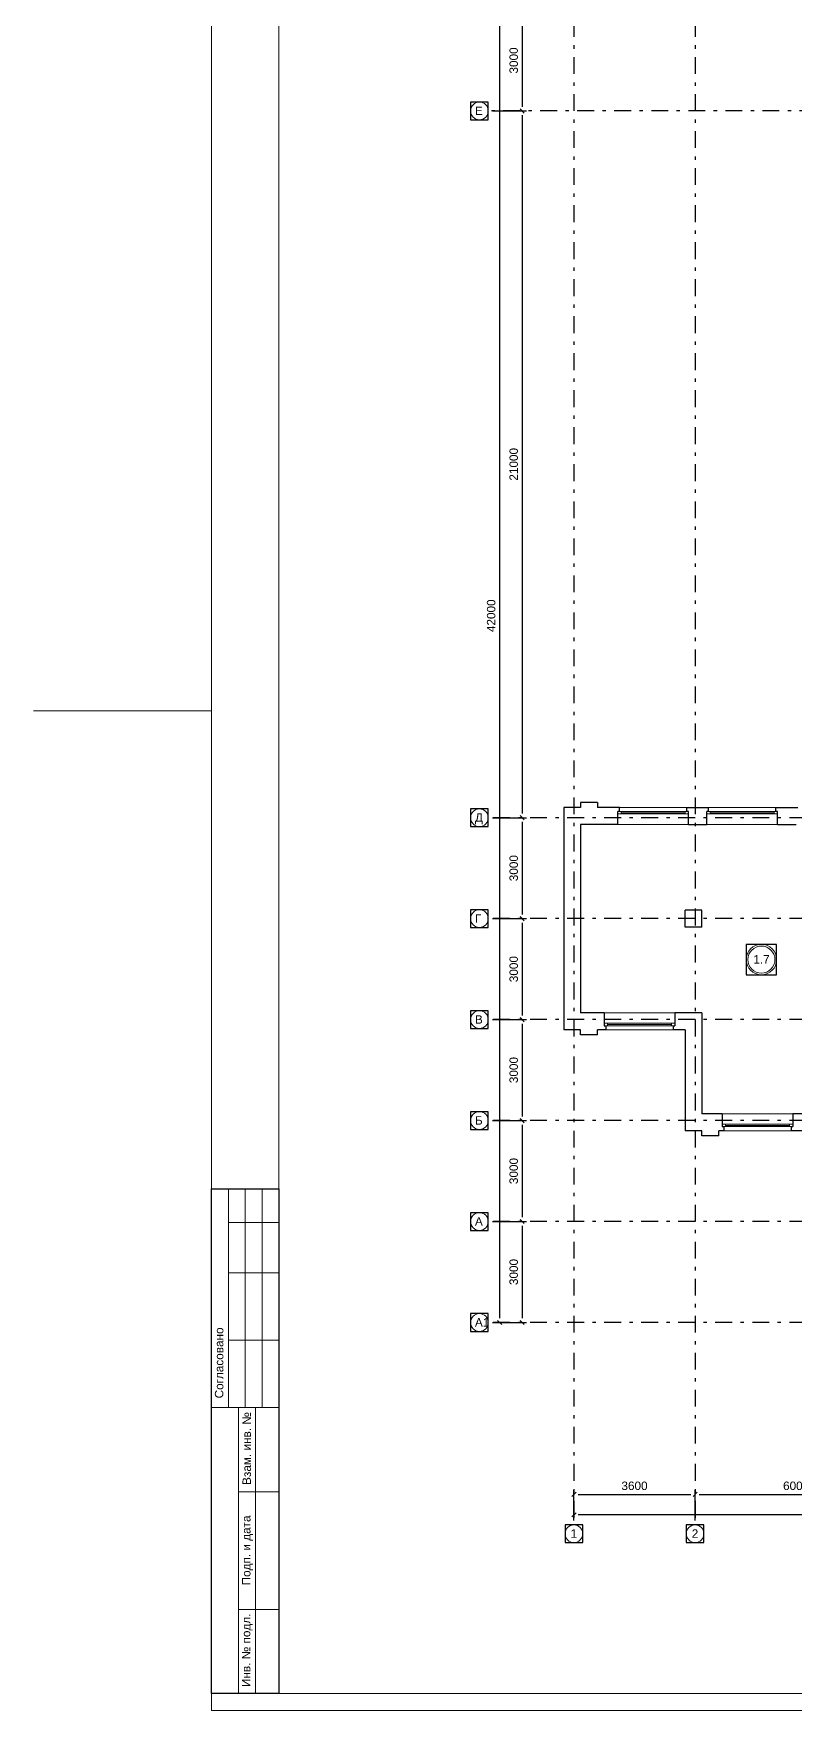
# Model space of a CAD drawing. Header units: metres. Extents: x -5 to 574, y -5 to 79.
# Drawn here: x -5.29 to 17.31, y 0 to 49.83 of the extents above; entities that cross this region are included whole.
import ezdxf
from ezdxf.enums import TextEntityAlignment as Align

# ---------------------------------------------------------------- set-up
doc = ezdxf.new("R2010")
doc.units = ezdxf.units.M
doc.header["$MEASUREMENT"] = 0
doc.linetypes.add('( Dashdot )', pattern=[1.001, 0.5, -0.25, 0.001, -0.25])
doc.layers.get('DEFPOINTS').update_dxf_attribs({"lineweight": 0})
doc.layers.add('Level 50', color=7, linetype='Continuous', lineweight=0)
doc.layers.add('Level 63', color=7, linetype='Continuous', lineweight=0)
doc.layers.add('YOLO_STAMP', color=1, linetype='Continuous')
doc.layers.add('YOLO_TABLE', color=1, linetype='Continuous')
doc.styles.add('Standard_0', font='arial.ttf')
doc.styles.add('Style-Arial', font='arial.ttf')
doc.dimstyles.get("Standard").update_dxf_attribs({"dimtxt": 0.00018, "dimasz": 0.00018, "dimexe": 0.0002, "dimexo": 0.0625, "dimgap": 9e-05, "dimtad": 0, "dimtih": 1, "dimtoh": 1, "dimdec": 4, "dimlfac": 1000, "dimzin": 0, "dimdsep": 46, "dimtxsty": 'Standard_0', "dimcen": 9e-05, "dimadec": 0, "dimazin": 0, "dimtfac": 1, "dimtdec": 4, "dimtofl": 0, "dimtmove": 0, "dimatfit": 0, "dimfxl": 0.01, "dimfxlon": 1, "dimtolj": 1, "dimtzin": 0, "dimarcsym": 0})

# ---------------------------------------------------------------- blocks, each defined once
blk = doc.blocks.new('_Oblique-1')
at = {"color": 0, "linetype": 'ByBlock', "lineweight": -2}
blk.add_line((0.5, 0.5), (-0.5, -0.5), dxfattribs=at)
blk = doc.blocks.new('*D442')
at = {"color": 0, "linetype": 'Continuous', "lineweight": -2, "transparency": 16777216}
for p, q in [((10.761, 5.641), (10.761, 6.546)), ((14.361, 5.641), (14.361, 6.546)), ((10.886, 6.421), (14.236, 6.421))]:
    blk.add_line(p, q, dxfattribs=at)
at = {"layer": 'DEFPOINTS', "color": 0, "linetype": 'Continuous', "lineweight": 0, "transparency": 16777216}
for p in [(14.361, 6.421), (10.761, 5.516), (14.361, 5.516)]:
    blk.add_point(p, dxfattribs=at)
at = {"color": 0, "linetype": 'Continuous', "lineweight": -2, "transparency": 16777216, "xscale": 0.125, "yscale": 0.125, "zscale": 0.125, "rotation": 180}
blk.add_blockref('_Oblique-1', (10.761, 6.421), dxfattribs=at)
at = {"color": 0, "linetype": 'Continuous', "lineweight": -2, "transparency": 16777216, "xscale": 0.125, "yscale": 0.125, "zscale": 0.125}
blk.add_blockref('_Oblique-1', (14.361, 6.421), dxfattribs=at)
at = {"color": 0, "linetype": 'Continuous', "lineweight": 0, "transparency": 16777216, "insert": (12.561, 6.674), "char_height": 0.25, "attachment_point": 5, "style": 'Style-Arial'}
blk.add_mtext('\\A1;3600', dxfattribs=at)
blk = doc.blocks.new('*D443')
at = {"color": 0, "linetype": 'Continuous', "lineweight": -2, "transparency": 16777216}
for p, q in [((10.761, 5.641), (10.761, 5.937)), ((47.236, 5.812), (10.886, 5.812)), ((47.361, 5.641), (47.361, 5.937))]:
    blk.add_line(p, q, dxfattribs=at)
at = {"layer": 'DEFPOINTS', "color": 0, "linetype": 'Continuous', "lineweight": 0, "transparency": 16777216}
for p in [(10.761, 5.812), (10.761, 5.516), (47.361, 5.516)]:
    blk.add_point(p, dxfattribs=at)
at = {"color": 0, "linetype": 'Continuous', "lineweight": -2, "transparency": 16777216, "xscale": 0.125, "yscale": 0.125, "zscale": 0.125, "rotation": 180}
blk.add_blockref('_Oblique-1', (10.761, 5.812), dxfattribs=at)
at = {"color": 0, "linetype": 'Continuous', "lineweight": -2, "transparency": 16777216, "xscale": 0.125, "yscale": 0.125, "zscale": 0.125}
blk.add_blockref('_Oblique-1', (47.361, 5.812), dxfattribs=at)
at = {"color": 0, "linetype": 'Continuous', "lineweight": 0, "transparency": 16777216, "insert": (29.061, 6.065), "char_height": 0.25, "attachment_point": 5, "style": 'Style-Arial'}
blk.add_mtext('\\A1;36600', dxfattribs=at)
blk = doc.blocks.new('*D445')
at = {"color": 0, "linetype": 'Continuous', "lineweight": -2, "transparency": 16777216}
for p, q in [((8.344, 53.528), (8.682, 53.528)), ((8.557, 11.653), (8.557, 53.403)), ((8.344, 11.528), (8.682, 11.528))]:
    blk.add_line(p, q, dxfattribs=at)
at = {"layer": 'DEFPOINTS', "color": 0, "linetype": 'Continuous', "lineweight": 0, "transparency": 16777216}
for p in [(8.219, 53.528), (8.557, 53.528), (8.219, 11.528)]:
    blk.add_point(p, dxfattribs=at)
at = {"color": 0, "linetype": 'Continuous', "lineweight": -2, "transparency": 16777216, "xscale": 0.125, "yscale": 0.125, "zscale": 0.125}
for p, rotation in [((8.557, 53.528), 90), ((8.557, 11.528), 270)]:
    blk.add_blockref('_Oblique-1', p, dxfattribs=dict(at, rotation=rotation))
at = {"color": 0, "linetype": 'Continuous', "lineweight": 0, "transparency": 16777216, "insert": (8.304, 32.528), "char_height": 0.25, "attachment_point": 5, "rotation": 90, "style": 'Style-Arial'}
blk.add_mtext('\\A1;42000', dxfattribs=at)
blk = doc.blocks.new('*U29')
at = {"color": 7, "linetype": 'Continuous', "lineweight": 0}
blk.add_line((-42.05, 0), (-47.337, 0), dxfattribs=at)
at = {"color": 7, "linetype": 'Continuous', "lineweight": 0, "flags": 128}
blk.add_lwpolyline([(42.05, 29.7), (42.05, -29.7), (-42.05, -29.7), (-42.05, 29.7), (42.05, 29.7)], close=True, dxfattribs=at)
at = {"layer": 'Level 50', "color": 7, "linetype": 'Continuous', "lineweight": 13}
for p, q in [((-40.05, 29.2), (-40.05, -29.2)), ((41.55, -29.2), (-41.25, -29.2))]:
    blk.add_line(p, q, dxfattribs=at)
at = {"layer": 'Level 63', "color": 7, "linetype": 'Continuous', "lineweight": 13}
for p, q in [((-42.05, -14.2), (-40.05, -14.2)), ((-42.05, -14.2), (-42.05, -20.7)), ((-41.55, -14.2), (-41.55, -20.7)), ((-41.05, -14.2), (-41.05, -20.7)), ((-40.55, -14.2), (-40.55, -20.7)), ((-41.55, -15.2), (-40.05, -15.2)), ((-41.55, -16.7), (-40.05, -16.7)), ((-41.55, -18.7), (-40.05, -18.7)), ((-42.05, -20.7), (-40.05, -20.7)), ((-41.25, -20.7), (-40.05, -20.7)), ((-40.75, -29.2), (-40.75, -20.7)), ((-41.25, -23.2), (-40.05, -23.2)), ((-41.25, -26.7), (-40.05, -26.7))]:
    blk.add_line(p, q, dxfattribs=at)
at = {"layer": 'Level 63', "color": 7, "linetype": 'Continuous', "lineweight": 13, "flags": 128}
blk.add_lwpolyline([(-41.25, -29.2), (-41.25, -20.7)], dxfattribs=at)
at = {"layer": 'Level 63', "color": 7, "linetype": 'Continuous', "lineweight": 0, "style": 'Style-Arial'}
for s, p in [('Согласовано', (-41.826, -19.373)), ('Взам. инв. №', (-41.007, -21.916)), ('Подп. и дата', (-41.02, -24.945)), ('Инв. № подл.', (-41.025, -27.913))]:
    blk.add_text(s, height=0.25002, rotation=90, dxfattribs=at).set_placement(p, align=Align.MIDDLE_CENTER)
blk = doc.blocks.new('*D539')
at = {"color": 0, "linetype": 'Continuous', "lineweight": -2, "transparency": 16777216}
for p, q in [((14.361, 5.641), (14.361, 6.546)), ((20.361, 5.641), (20.361, 6.546)), ((14.486, 6.421), (20.236, 6.421))]:
    blk.add_line(p, q, dxfattribs=at)
at = {"layer": 'DEFPOINTS', "color": 0, "linetype": 'Continuous', "lineweight": 0, "transparency": 16777216}
for p in [(20.361, 6.421), (14.361, 5.516), (20.361, 5.516)]:
    blk.add_point(p, dxfattribs=at)
at = {"color": 0, "linetype": 'Continuous', "lineweight": -2, "transparency": 16777216, "xscale": 0.125, "yscale": 0.125, "zscale": 0.125, "rotation": 180}
blk.add_blockref('_Oblique-1', (14.361, 6.421), dxfattribs=at)
at = {"color": 0, "linetype": 'Continuous', "lineweight": -2, "transparency": 16777216, "xscale": 0.125, "yscale": 0.125, "zscale": 0.125}
blk.add_blockref('_Oblique-1', (20.361, 6.421), dxfattribs=at)
at = {"color": 0, "linetype": 'Continuous', "lineweight": 0, "transparency": 16777216, "insert": (17.361, 6.674), "char_height": 0.25, "attachment_point": 5, "style": 'Style-Arial'}
blk.add_mtext('\\A1;6000', dxfattribs=at)
blk = doc.blocks.new('*D562')
at = {"color": 0, "linetype": 'Continuous', "lineweight": -2, "transparency": 16777216}
for p, q in [((8.344, 50.528), (9.351, 50.528)), ((9.226, 50.403), (9.226, 47.653)), ((8.344, 47.528), (9.351, 47.528))]:
    blk.add_line(p, q, dxfattribs=at)
at = {"layer": 'DEFPOINTS', "color": 0, "linetype": 'Continuous', "lineweight": 0, "transparency": 16777216}
for p in [(8.219, 50.528), (8.219, 47.528), (9.226, 47.528)]:
    blk.add_point(p, dxfattribs=at)
at = {"color": 0, "linetype": 'Continuous', "lineweight": -2, "transparency": 16777216, "xscale": 0.125, "yscale": 0.125, "zscale": 0.125}
for p, rotation in [((9.226, 50.528), 90), ((9.226, 47.528), 270)]:
    blk.add_blockref('_Oblique-1', p, dxfattribs=dict(at, rotation=rotation))
at = {"color": 0, "linetype": 'Continuous', "lineweight": 0, "transparency": 16777216, "insert": (8.974, 49.028), "char_height": 0.25, "attachment_point": 5, "rotation": 90, "style": 'Style-Arial'}
blk.add_mtext('\\A1;3000', dxfattribs=at)
blk = doc.blocks.new('*D563')
at = {"color": 0, "linetype": 'Continuous', "lineweight": -2, "transparency": 16777216}
for p, q in [((8.344, 47.528), (9.351, 47.528)), ((9.226, 47.403), (9.226, 26.653)), ((8.344, 26.528), (9.351, 26.528))]:
    blk.add_line(p, q, dxfattribs=at)
at = {"layer": 'DEFPOINTS', "color": 0, "linetype": 'Continuous', "lineweight": 0, "transparency": 16777216}
for p in [(8.219, 47.528), (8.219, 26.528), (9.226, 26.528)]:
    blk.add_point(p, dxfattribs=at)
at = {"color": 0, "linetype": 'Continuous', "lineweight": -2, "transparency": 16777216, "xscale": 0.125, "yscale": 0.125, "zscale": 0.125}
for p, rotation in [((9.226, 47.528), 90), ((9.226, 26.528), 270)]:
    blk.add_blockref('_Oblique-1', p, dxfattribs=dict(at, rotation=rotation))
at = {"color": 0, "linetype": 'Continuous', "lineweight": 0, "transparency": 16777216, "insert": (8.974, 37.028), "char_height": 0.25, "attachment_point": 5, "rotation": 90, "style": 'Style-Arial'}
blk.add_mtext('\\A1;21000', dxfattribs=at)
blk = doc.blocks.new('*D564')
at = {"color": 0, "linetype": 'Continuous', "lineweight": -2, "transparency": 16777216}
for p, q in [((8.344, 26.528), (9.351, 26.528)), ((9.226, 26.403), (9.226, 23.653)), ((8.344, 23.528), (9.351, 23.528))]:
    blk.add_line(p, q, dxfattribs=at)
at = {"layer": 'DEFPOINTS', "color": 0, "linetype": 'Continuous', "lineweight": 0, "transparency": 16777216}
for p in [(8.219, 26.528), (8.219, 23.528), (9.226, 23.528)]:
    blk.add_point(p, dxfattribs=at)
at = {"color": 0, "linetype": 'Continuous', "lineweight": -2, "transparency": 16777216, "xscale": 0.125, "yscale": 0.125, "zscale": 0.125}
for p, rotation in [((9.226, 26.528), 90), ((9.226, 23.528), 270)]:
    blk.add_blockref('_Oblique-1', p, dxfattribs=dict(at, rotation=rotation))
at = {"color": 0, "linetype": 'Continuous', "lineweight": 0, "transparency": 16777216, "insert": (8.974, 25.028), "char_height": 0.25, "attachment_point": 5, "rotation": 90, "style": 'Style-Arial'}
blk.add_mtext('\\A1;3000', dxfattribs=at)
blk = doc.blocks.new('*D565')
at = {"color": 0, "linetype": 'Continuous', "lineweight": -2, "transparency": 16777216}
for p, q in [((8.344, 23.528), (9.351, 23.528)), ((9.226, 23.403), (9.226, 20.653)), ((8.344, 20.528), (9.351, 20.528))]:
    blk.add_line(p, q, dxfattribs=at)
at = {"layer": 'DEFPOINTS', "color": 0, "linetype": 'Continuous', "lineweight": 0, "transparency": 16777216}
for p in [(8.219, 23.528), (8.219, 20.528), (9.226, 20.528)]:
    blk.add_point(p, dxfattribs=at)
at = {"color": 0, "linetype": 'Continuous', "lineweight": -2, "transparency": 16777216, "xscale": 0.125, "yscale": 0.125, "zscale": 0.125}
for p, rotation in [((9.226, 23.528), 90), ((9.226, 20.528), 270)]:
    blk.add_blockref('_Oblique-1', p, dxfattribs=dict(at, rotation=rotation))
at = {"color": 0, "linetype": 'Continuous', "lineweight": 0, "transparency": 16777216, "insert": (8.974, 22.028), "char_height": 0.25, "attachment_point": 5, "rotation": 90, "style": 'Style-Arial'}
blk.add_mtext('\\A1;3000', dxfattribs=at)
blk = doc.blocks.new('*D566')
at = {"color": 0, "linetype": 'Continuous', "lineweight": -2, "transparency": 16777216}
for p, q in [((8.344, 20.528), (9.351, 20.528)), ((9.226, 20.403), (9.226, 17.653)), ((8.344, 17.528), (9.351, 17.528))]:
    blk.add_line(p, q, dxfattribs=at)
at = {"layer": 'DEFPOINTS', "color": 0, "linetype": 'Continuous', "lineweight": 0, "transparency": 16777216}
for p in [(8.219, 20.528), (8.219, 17.528), (9.226, 17.528)]:
    blk.add_point(p, dxfattribs=at)
at = {"color": 0, "linetype": 'Continuous', "lineweight": -2, "transparency": 16777216, "xscale": 0.125, "yscale": 0.125, "zscale": 0.125}
for p, rotation in [((9.226, 20.528), 90), ((9.226, 17.528), 270)]:
    blk.add_blockref('_Oblique-1', p, dxfattribs=dict(at, rotation=rotation))
at = {"color": 0, "linetype": 'Continuous', "lineweight": 0, "transparency": 16777216, "insert": (8.974, 19.028), "char_height": 0.25, "attachment_point": 5, "rotation": 90, "style": 'Style-Arial'}
blk.add_mtext('\\A1;3000', dxfattribs=at)
blk = doc.blocks.new('*D567')
at = {"color": 0, "linetype": 'Continuous', "lineweight": -2, "transparency": 16777216}
for p, q in [((8.344, 17.528), (9.351, 17.528)), ((9.226, 17.403), (9.226, 14.653)), ((8.344, 14.528), (9.351, 14.528))]:
    blk.add_line(p, q, dxfattribs=at)
at = {"layer": 'DEFPOINTS', "color": 0, "linetype": 'Continuous', "lineweight": 0, "transparency": 16777216}
for p in [(8.219, 17.528), (8.219, 14.528), (9.226, 14.528)]:
    blk.add_point(p, dxfattribs=at)
at = {"color": 0, "linetype": 'Continuous', "lineweight": -2, "transparency": 16777216, "xscale": 0.125, "yscale": 0.125, "zscale": 0.125}
for p, rotation in [((9.226, 17.528), 90), ((9.226, 14.528), 270)]:
    blk.add_blockref('_Oblique-1', p, dxfattribs=dict(at, rotation=rotation))
at = {"color": 0, "linetype": 'Continuous', "lineweight": 0, "transparency": 16777216, "insert": (8.974, 16.028), "char_height": 0.25, "attachment_point": 5, "rotation": 90, "style": 'Style-Arial'}
blk.add_mtext('\\A1;3000', dxfattribs=at)
blk = doc.blocks.new('*D568')
at = {"color": 0, "linetype": 'Continuous', "lineweight": -2, "transparency": 16777216}
for p, q in [((8.344, 14.528), (9.351, 14.528)), ((9.226, 14.403), (9.226, 11.653)), ((8.344, 11.528), (9.351, 11.528))]:
    blk.add_line(p, q, dxfattribs=at)
at = {"layer": 'DEFPOINTS', "color": 0, "linetype": 'Continuous', "lineweight": 0, "transparency": 16777216}
for p in [(8.219, 14.528), (8.219, 11.528), (9.226, 11.528)]:
    blk.add_point(p, dxfattribs=at)
at = {"color": 0, "linetype": 'Continuous', "lineweight": -2, "transparency": 16777216, "xscale": 0.125, "yscale": 0.125, "zscale": 0.125}
for p, rotation in [((9.226, 14.528), 90), ((9.226, 11.528), 270)]:
    blk.add_blockref('_Oblique-1', p, dxfattribs=dict(at, rotation=rotation))
at = {"color": 0, "linetype": 'Continuous', "lineweight": 0, "transparency": 16777216, "insert": (8.974, 13.028), "char_height": 0.25, "attachment_point": 5, "rotation": 90, "style": 'Style-Arial'}
blk.add_mtext('\\A1;3000', dxfattribs=at)

msp = doc.modelspace()

# ---------------------------------------------------------------- linework, layer by layer
at = {"color": 1, "linetype": '( Dashdot )'}
for p, q in [((10.7608708, 53.52774686), (10.7608708, 5.51586884)), ((14.3608708, 53.52774686), (14.3608708, 5.51586884)), ((55.3608708, 47.52774686), (8.21893549, 47.52774686)), ((47.3608708, 26.52774686), (8.21893549, 26.52774686)), ((47.3608708, 23.52774686), (8.21893549, 23.52774686)), ((47.3608708, 20.52774686), (8.21893549, 20.52774686)), ((47.3608708, 17.52774686), (8.21893549, 17.52774686)), ((47.3608708, 14.52774686), (8.21893549, 14.52774686)), ((47.3608708, 11.52774686), (8.21893549, 11.52774686))]:
    msp.add_line(p, q, dxfattribs=at)
at = {"color": 7, "linetype": 'Continuous', "lineweight": 30}
for p, q in [((10.9608708, 26.97774686), (10.9608708, 26.82774686)), ((11.4608708, 26.97774686), (10.9608708, 26.97774686)), ((11.4608708, 26.97774686), (11.4608708, 26.82774686)), ((10.4608708, 26.82774686), (10.4608708, 20.22774686)), ((10.9608708, 26.82774686), (10.4608708, 26.82774686)), ((12.1108708, 26.82774686), (11.4608708, 26.82774686)), ((12.0608708, 26.32774686), (12.0608708, 26.70774686)), ((12.1108708, 26.70774686), (12.0608708, 26.70774686)), ((12.1108708, 26.70774686), (12.1108708, 26.82774686)), ((14.1108708, 26.70774686), (14.1108708, 26.82774686)), ((14.1108708, 26.82774686), (14.7608708, 26.82774686)), ((14.1608708, 26.70774686), (14.1108708, 26.70774686)), ((14.1608708, 26.32774686), (14.1608708, 26.70774686)), ((14.7108708, 26.32774686), (14.7108708, 26.70774686)), ((14.7608708, 26.70774686), (14.7108708, 26.70774686)), ((14.7608708, 26.70774686), (14.7608708, 26.82774686)), ((16.7608708, 26.70774686), (16.7608708, 26.82774686)), ((16.7608708, 26.82774686), (17.4108708, 26.82774686)), ((16.8108708, 26.70774686), (16.7608708, 26.70774686)), ((16.8108708, 26.32774686), (16.8108708, 26.70774686)), ((10.9608708, 26.32774686), (10.9608708, 20.72774686)), ((12.0608708, 26.32774686), (10.9608708, 26.32774686)), ((14.1608708, 26.32774686), (14.7108708, 26.32774686)), ((16.8108708, 26.32774686), (17.3608708, 26.32774686)), ((14.0608708, 23.27774686), (14.0608708, 23.77774686)), ((14.5608708, 23.77774686), (14.0608708, 23.77774686)), ((14.5608708, 23.27774686), (14.5608708, 23.77774686)), ((14.5608708, 23.27774686), (14.0608708, 23.27774686)), ((11.6608708, 20.72774686), (10.9608708, 20.72774686)), ((11.6608708, 20.72774686), (11.6608708, 20.34774686)), ((14.5608708, 20.72774686), (13.7608708, 20.72774686)), ((13.7608708, 20.72774686), (13.7608708, 20.34774686)), ((14.5608708, 20.72774686), (14.5608708, 17.72774686)), ((10.9608708, 20.22774686), (10.4608708, 20.22774686)), ((10.9608708, 20.07774686), (10.9608708, 20.22774686)), ((11.4608708, 20.07774686), (10.9608708, 20.07774686)), ((11.4608708, 20.07774686), (11.4608708, 20.22774686)), ((11.7108708, 20.22774686), (11.4608708, 20.22774686)), ((11.6608708, 20.34774686), (11.7108708, 20.34774686)), ((11.7108708, 20.34774686), (11.7108708, 20.22774686)), ((13.7108708, 20.34774686), (13.7108708, 20.22774686)), ((13.7108708, 20.34774686), (13.7608708, 20.34774686)), ((14.0608708, 20.22774686), (13.7108708, 20.22774686)), ((14.0608708, 20.22774686), (14.0608708, 17.22774686)), ((15.1608708, 17.72774686), (14.5608708, 17.72774686)), ((15.1608708, 17.72774686), (15.1608708, 17.34774686)), ((17.2608708, 17.72774686), (17.2608708, 17.34774686)), ((17.6608708, 17.72774686), (17.2608708, 17.72774686)), ((14.5608708, 17.22774686), (14.0608708, 17.22774686)), ((14.5608708, 17.07774686), (14.5608708, 17.22774686)), ((15.0608708, 17.07774686), (14.5608708, 17.07774686)), ((15.0608708, 17.07774686), (15.0608708, 17.22774686)), ((15.2108708, 17.22774686), (15.0608708, 17.22774686)), ((15.1608708, 17.34774686), (15.2108708, 17.34774686)), ((15.2108708, 17.34774686), (15.2108708, 17.22774686)), ((17.2108708, 17.34774686), (17.2108708, 17.22774686)), ((17.2108708, 17.34774686), (17.2608708, 17.34774686)), ((17.7108708, 17.22774686), (17.2108708, 17.22774686))]:
    msp.add_line(p, q, dxfattribs=at)
at = {"color": 7, "linetype": 'Continuous', "lineweight": 0}
for p, q in [((14.1108708, 26.82774686), (12.1108708, 26.82774686)), ((14.0608708, 26.67274686), (12.1608708, 26.67274686)), ((16.7608708, 26.82774686), (14.7608708, 26.82774686)), ((16.7108708, 26.67274686), (14.8108708, 26.67274686)), ((14.1608708, 26.32774686), (12.0608708, 26.32774686)), ((16.8108708, 26.32774686), (14.7108708, 26.32774686)), ((11.6608708, 20.72774686), (13.7608708, 20.72774686)), ((11.7108708, 20.22774686), (13.7108708, 20.22774686)), ((11.7608708, 20.38274686), (13.6608708, 20.38274686)), ((15.1608708, 17.72774686), (17.2608708, 17.72774686)), ((15.2108708, 17.22774686), (17.2108708, 17.22774686)), ((15.2608708, 17.38274686), (17.1608708, 17.38274686))]:
    msp.add_line(p, q, dxfattribs=at)
at = {"color": 7, "linetype": 'Continuous', "lineweight": 13, "flags": 128}
for points in [[(12.1608708, 26.63774686), (12.0608708, 26.63774686), (12.0608708, 26.70774686), (12.1608708, 26.70774686), (12.1608708, 26.63774686)], [(14.1608708, 26.63774686), (14.0608708, 26.63774686), (14.0608708, 26.70774686), (14.1608708, 26.70774686), (14.1608708, 26.63774686)], [(14.8108708, 26.63774686), (14.7108708, 26.63774686), (14.7108708, 26.70774686), (14.8108708, 26.70774686), (14.8108708, 26.63774686)], [(16.8108708, 26.63774686), (16.7108708, 26.63774686), (16.7108708, 26.70774686), (16.8108708, 26.70774686), (16.8108708, 26.63774686)], [(11.6608708, 20.41774686), (11.7608708, 20.41774686), (11.7608708, 20.34774686), (11.6608708, 20.34774686), (11.6608708, 20.41774686)], [(13.6608708, 20.41774686), (13.7608708, 20.41774686), (13.7608708, 20.34774686), (13.6608708, 20.34774686), (13.6608708, 20.41774686)], [(15.1608708, 17.41774686), (15.2608708, 17.41774686), (15.2608708, 17.34774686), (15.1608708, 17.34774686), (15.1608708, 17.41774686)], [(17.1608708, 17.41774686), (17.2608708, 17.41774686), (17.2608708, 17.34774686), (17.1608708, 17.34774686), (17.1608708, 17.41774686)]]:
    msp.add_lwpolyline(points, close=True, dxfattribs=at)
at = {"color": 7, "linetype": 'Continuous', "lineweight": 0, "flags": 128}
for points in [[(12.1608708, 26.70774686), (12.1608708, 26.63774686), (14.0608708, 26.63774686), (14.0608708, 26.70774686), (12.1608708, 26.70774686)], [(14.8108708, 26.70774686), (14.8108708, 26.63774686), (16.7108708, 26.63774686), (16.7108708, 26.70774686), (14.8108708, 26.70774686)], [(13.6608708, 20.34774686), (13.6608708, 20.41774686), (11.7608708, 20.41774686), (11.7608708, 20.34774686), (13.6608708, 20.34774686)], [(17.1608708, 17.34774686), (17.1608708, 17.41774686), (15.2608708, 17.41774686), (15.2608708, 17.34774686), (17.1608708, 17.34774686)]]:
    msp.add_lwpolyline(points, close=True, dxfattribs=at)
at = {"color": 7, "linetype": 'Continuous', "lineweight": 13}
for centre, radius in [((7.95558005, 47.52774686), 0.26335544), ((7.95558005, 26.52774686), 0.26335544), ((7.95558005, 23.52774686), 0.26335544), ((16.32999378, 22.31188233), 0.45201344), ((16.32999378, 22.31188233), 0.40201344), ((7.95558005, 20.52774686), 0.26335544), ((7.95558005, 17.52774686), 0.26335544), ((7.95558005, 14.52774686), 0.26335544), ((7.95558005, 11.52774686), 0.26335544), ((10.7608708, 5.2525134), 0.26335544), ((14.3608708, 5.2525134), 0.26335544)]:
    msp.add_circle(centre, radius, dxfattribs=at)
at = {"layer": 'YOLO_STAMP'}
msp.add_lwpolyline([(-0.00002577, 15.49998996), (1.99997423, 15.49998996), (1.99997423, 0.49998996), (-0.00002577, 0.49998996)], close=True, dxfattribs=at)
at = {"layer": 'YOLO_TABLE'}
for points in [[(7.6922246, 47.26439141), (8.21893549, 47.26439141), (8.21893549, 47.7911023), (7.6922246, 47.7911023)], [(7.6922246, 26.26439141), (8.21893549, 26.26439141), (8.21893549, 26.7911023), (7.6922246, 26.7911023)], [(7.6922246, 23.26439141), (8.21893549, 23.26439141), (8.21893549, 23.7911023), (7.6922246, 23.7911023)], [(15.87798034, 21.85986889), (16.78200722, 21.85986889), (16.78200722, 22.76389578), (15.87798034, 22.76389578)], [(7.6922246, 20.26439141), (8.21893549, 20.26439141), (8.21893549, 20.7911023), (7.6922246, 20.7911023)], [(7.6922246, 17.26439141), (8.21893549, 17.26439141), (8.21893549, 17.7911023), (7.6922246, 17.7911023)], [(7.6922246, 14.26439141), (8.21893549, 14.26439141), (8.21893549, 14.7911023), (7.6922246, 14.7911023)], [(7.6922246, 11.26439141), (8.21893549, 11.26439141), (8.21893549, 11.7911023), (7.6922246, 11.7911023)], [(10.49751535, 4.98915795), (11.02422624, 4.98915795), (11.02422624, 5.51586884), (10.49751535, 5.51586884)], [(14.09751535, 4.98915795), (14.62422624, 4.98915795), (14.62422624, 5.51586884), (14.09751535, 5.51586884)]]:
    msp.add_lwpolyline(points, close=True, dxfattribs=at)

# ---------------------------------------------------------------- block references
at = {"layer": 'Level 50', "color": 7, "linetype": 'Continuous', "lineweight": 13}
msp.add_blockref('*U29', (42.04996228, 29.69999445), dxfattribs=at)

# ---------------------------------------------------------------- texts
at = {"color": 7, "linetype": 'Continuous', "lineweight": 30, "style": 'Style-Arial'}
for s, p in [('Е', (7.82148854, 47.65700949)), ('Д', (7.82148854, 26.65700949)), ('Г', (7.82148854, 23.65700949)), ('В', (7.82148854, 20.65700949)), ('Б', (7.82148854, 17.65700949)), ('А', (7.82148854, 14.65700949)), ('А1', (7.82148854, 11.65700949)), ('1', (10.66117798, 5.38177603)), ('2', (14.26117798, 5.38177603))]:
    msp.add_text(s, height=0.25, dxfattribs=at).set_placement(p, align=Align.TOP_LEFT)
at = {"color": 7, "linetype": 'Continuous', "lineweight": 13, "style": 'Style-Arial'}
msp.add_text('1.7', height=0.25, dxfattribs=at).set_placement((16.08843898, 22.44463197), align=Align.TOP_LEFT)

# ---------------------------------------------------------------- dimensions: what is measured, and where the dimension line sits
at = {"color": 5, "linetype": 'Continuous', "lineweight": 0}
for base, p1, p2, angle, picture, middle in [((8.55696678, 53.52774686), (8.21893549, 11.52774686), (8.21893549, 53.52774686), 90, '*D445', (8.30432353, 32.52774686)), ((9.22623046, 47.52774686), (8.21893549, 50.52774686), (8.21893549, 47.52774686), 270, '*D562', (8.97350195, 49.02774686)), ((9.22623046, 26.52774686), (8.21893549, 47.52774686), (8.21893549, 26.52774686), 270, '*D563', (8.97358722, 37.02774686)), ((9.22623046, 23.52774686), (8.21893549, 26.52774686), (8.21893549, 23.52774686), 270, '*D564', (8.97350195, 25.02774686)), ((9.22623046, 20.52774686), (8.21893549, 23.52774686), (8.21893549, 20.52774686), 270, '*D565', (8.97350195, 22.02774686)), ((9.22623046, 17.52774686), (8.21893549, 20.52774686), (8.21893549, 17.52774686), 270, '*D566', (8.97350195, 19.02774686)), ((9.22623046, 14.52774686), (8.21893549, 17.52774686), (8.21893549, 14.52774686), 270, '*D567', (8.97350195, 16.02774686)), ((9.22623046, 11.52774686), (8.21893549, 14.52774686), (8.21893549, 11.52774686), 270, '*D568', (8.97350195, 13.02774686)), ((10.7608708, 5.812469), (47.3608708, 5.51586884), (10.7608708, 5.51586884), 180, '*D443', (29.0608708, 6.06519752))]:
    dim = msp.add_linear_dim(base=base, p1=p1, p2=p2, angle=angle, dimstyle='Standard', override={"dimtxt": 0.25, "dimasz": 0.125, "dimexe": 0.125, "dimexo": 0.125, "dimgap": 0.125, "dimtad": 1, "dimtih": 0, "dimtoh": 0, "dimzin": 11, "dimtxsty": 'Style-Arial', "dimblk": '_Oblique-1', "dimfxlon": 0, "dimfrac": 2, "dimtzin": 11}, dxfattribs=at)
    dim.commit()
    dim.dimension.update_dxf_attribs({"geometry": picture, "text_midpoint": middle})
for base, p1, p2, picture, middle in [((14.3608708, 6.42146893), (10.7608708, 5.51586884), (14.3608708, 5.51586884), '*D442', (12.5608708, 6.67419744)), ((20.3608708, 6.42146893), (14.3608708, 5.51586884), (20.3608708, 5.51586884), '*D539', (17.3608708, 6.67411218))]:
    dim = msp.add_linear_dim(base=base, p1=p1, p2=p2, dimstyle='Standard', override={"dimtxt": 0.25, "dimasz": 0.125, "dimexe": 0.125, "dimexo": 0.125, "dimgap": 0.125, "dimtad": 1, "dimtih": 0, "dimtoh": 0, "dimzin": 11, "dimtxsty": 'Style-Arial', "dimblk": '_Oblique-1', "dimfxlon": 0, "dimfrac": 2, "dimtzin": 11}, dxfattribs=at)
    dim.commit()
    dim.dimension.update_dxf_attribs({"geometry": picture, "text_midpoint": middle})

doc.saveas('drawing.dxf')
